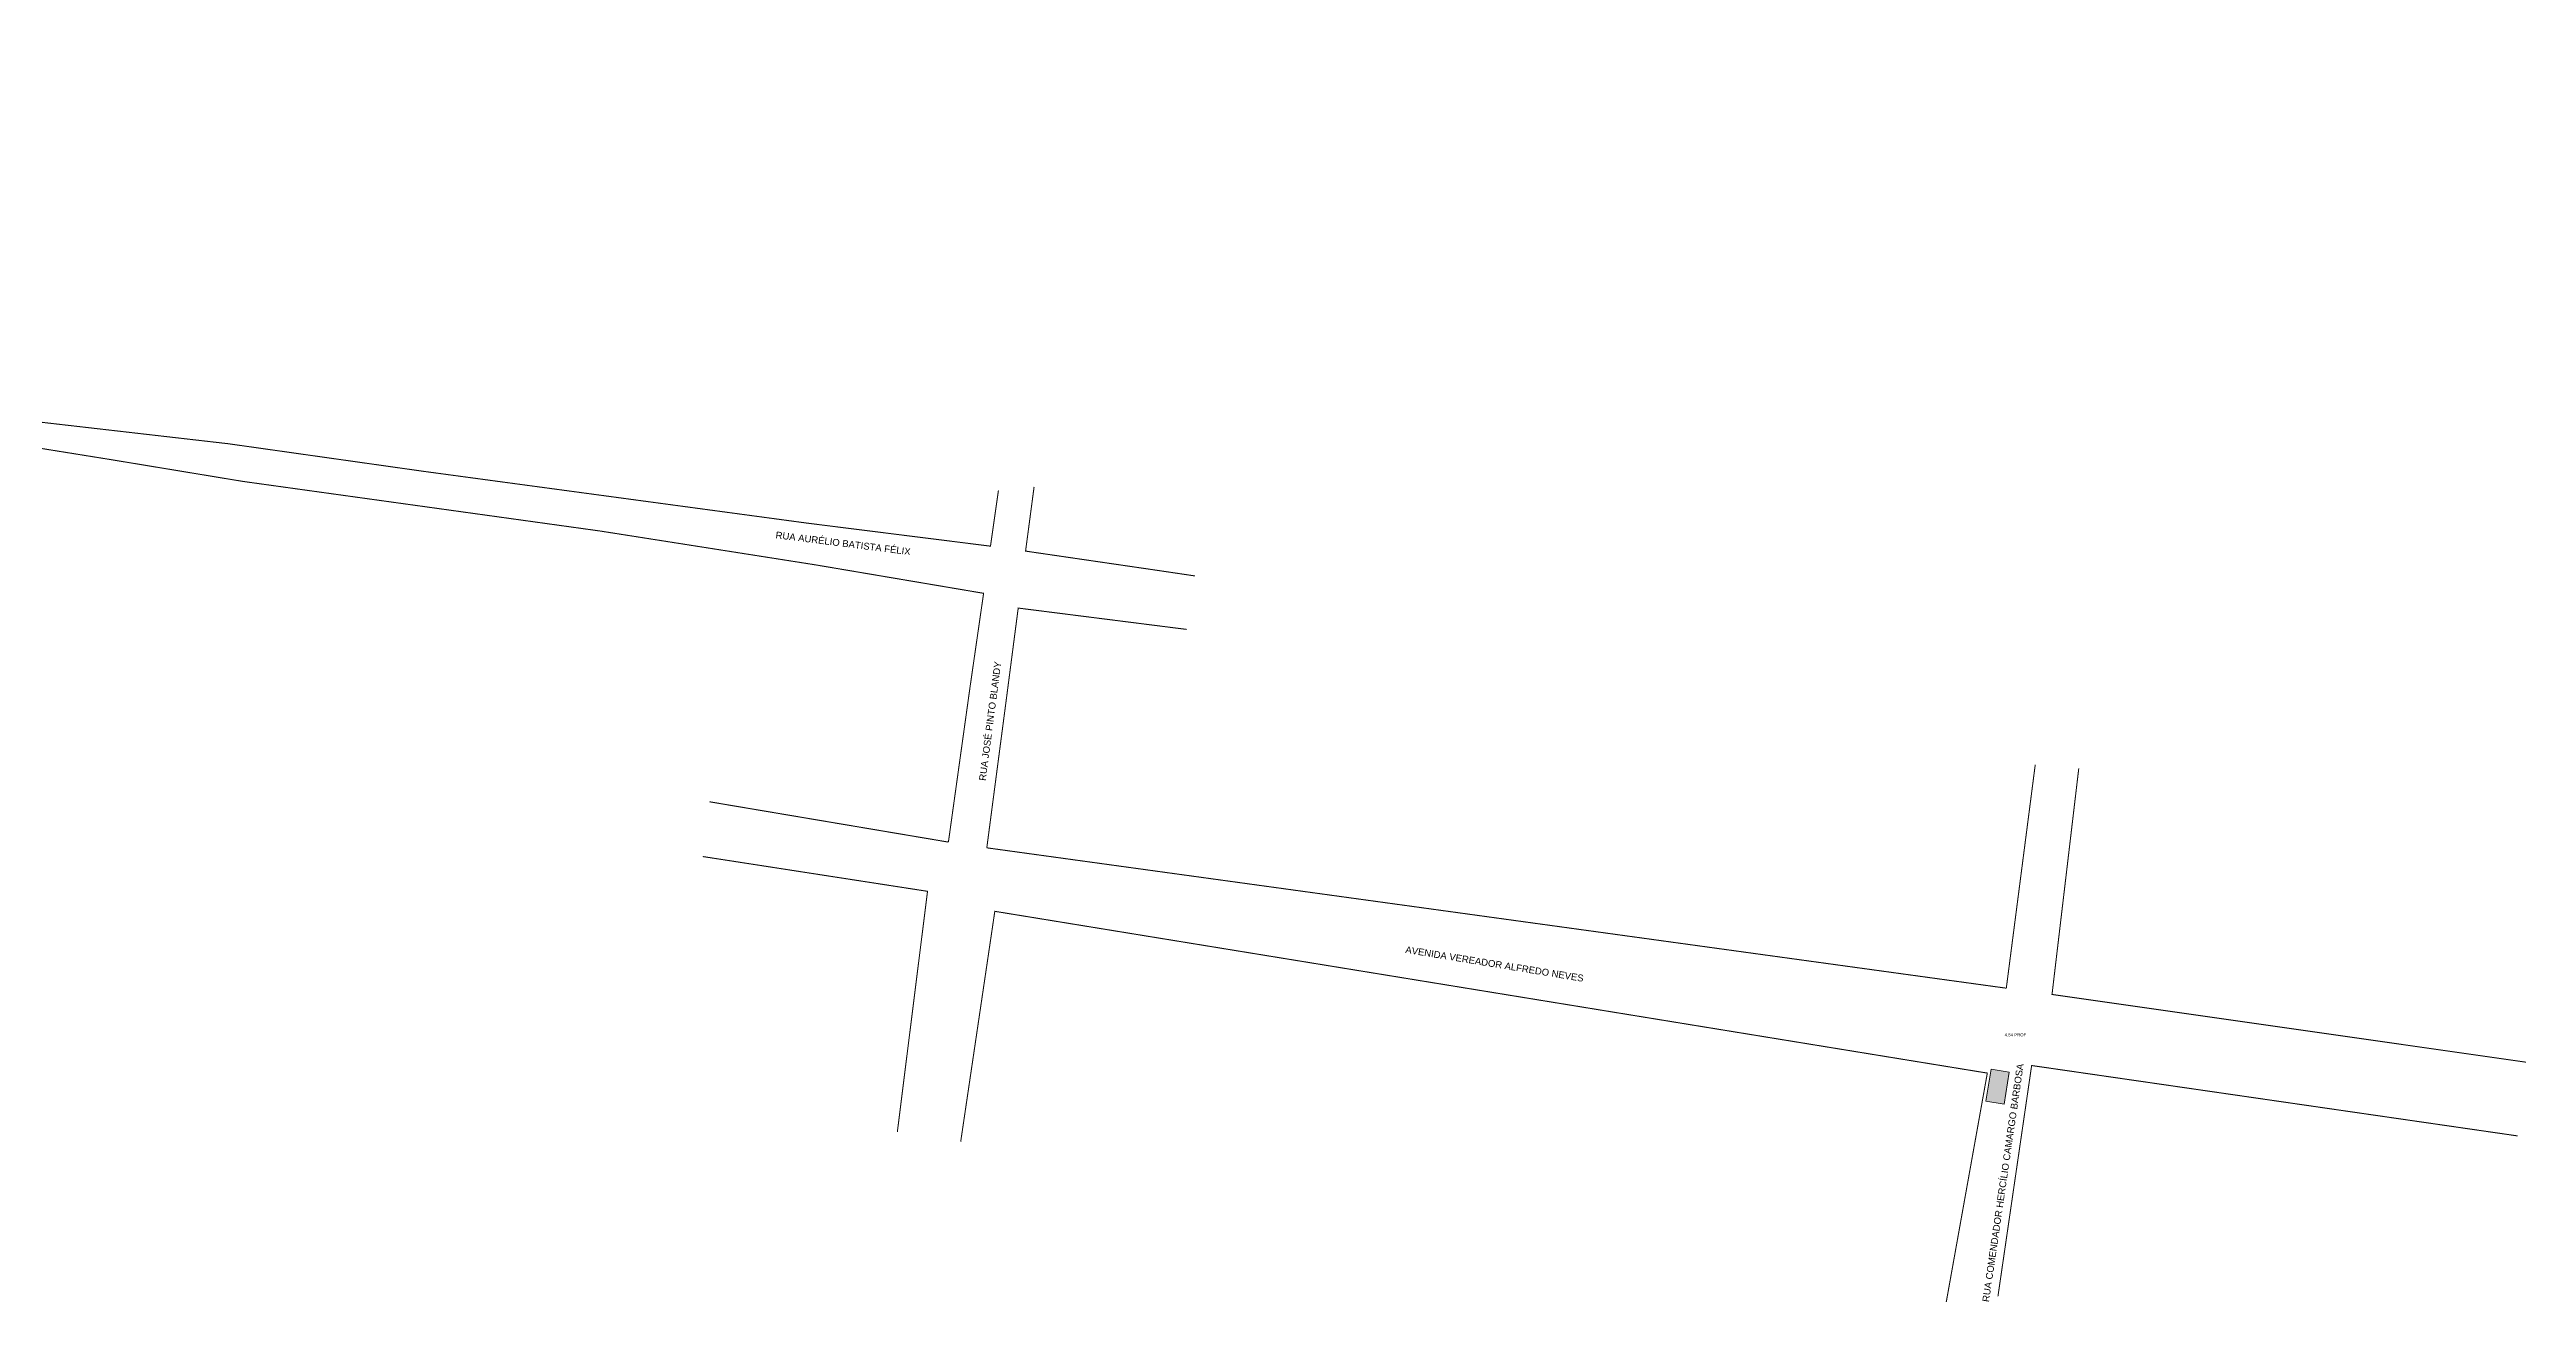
# Model space of a CAD drawing. Header units: metres. Extents: x 357648 to 359215, y 7353379 to 7353978.
# Drawn here: x 358488 to 359215, y 7353379 to 7353747 of the extents above; entities that cross this region are included whole.
import ezdxf
from ezdxf.enums import TextEntityAlignment as Align

# ---------------------------------------------------------------- set-up
doc = ezdxf.new("R2010")
doc.units = ezdxf.units.M
doc.header["$LTSCALE"] = 2.5
doc.layers.get('0').update_dxf_attribs({"color": 255, "lineweight": 13})
doc.layers.add('A_Alerta', color=2, linetype='Continuous')
doc.layers.add('AVT-LT-VIA-HACH-BLOQUETE OU PISO INTERTRAVADO', color=7, linetype='Continuous', lineweight=0, true_color=0xb3b3b3)
doc.styles.add('CARIMBO', font='arial.ttf', dxfattribs={"height": 2})
doc.styles.get("Standard").update_dxf_attribs({"font": 'arial.ttf'})

msp = doc.modelspace()

# ---------------------------------------------------------------- hatches: boundary and pattern name
at = {"ltscale": 2.5, "transparency": 33554495}
h = msp.add_hatch(color=2, dxfattribs=at)
h.dxf.hatch_style = 1
h.paths.add_polyline_path([(359057.68, 7353447.57), (359056.13, 7353438.13), (359061.46, 7353437.26), (359063.01, 7353446.69)])

# ---------------------------------------------------------------- linework, layer by layer
at = {"color": 2, "ltscale": 2.5}
msp.add_lwpolyline([(359057.68, 7353447.57), (359056.13, 7353438.13), (359061.46, 7353437.26), (359063.01, 7353446.69)], close=True, dxfattribs=at)
at = {"layer": 'AVT-LT-VIA-HACH-BLOQUETE OU PISO INTERTRAVADO', "color": 8, "const_width": 0.3}
for points in [[(358766.28, 7353617.34), (358763.95, 7353601), (358710.27, 7353607.74), (358658.18, 7353614.77), (358597.63, 7353622.94), (358540.15, 7353631.06), (358507.49, 7353634.81), (358470.48, 7353639.06), (358464.16, 7353639.92), (358471.21, 7353684.43), (358481.04, 7353746.54)], [(358751.6, 7353514.18), (358757.99, 7353559.95), (358761.93, 7353587.17), (358712.55, 7353595.52), (358649.32, 7353605.45), (358544.49, 7353620), (358505.63, 7353626.41), (358463.63, 7353633.15), (358455.71, 7353634.26), (358436.06, 7353629.65), (358389.08, 7353618.08), (358365.85, 7353613.41), (358332.51, 7353606.42), (358287.88, 7353595.97), (358244.42, 7353586.41), (358201.13, 7353577.41), (358177.9, 7353572.6), (358169.85, 7353568.28), (358151.36, 7353571.72)], [(358776.75, 7353618.4), (358774.25, 7353599.55), (358812.74, 7353593.93), (358824.01, 7353592.26)], [(358821.51, 7353576.58), (358772.09, 7353582.84), (358768.12, 7353552.41), (358762.87, 7353512.5)], [(359062.13, 7353471.32), (359070.63, 7353536.89)], [(359214.67, 7353449.61), (359075.55, 7353469.48), (359083.41, 7353535.85)], [(358751.6, 7353514.18), (358681.46, 7353526.01)], [(359062.13, 7353471.32), (358762.87, 7353512.5)], [(358679.51, 7353509.94), (358745.47, 7353499.74), (358736.61, 7353429.15)], [(358755.2, 7353426.25), (358765.22, 7353493.87), (359056.56, 7353446.41), (359044.51, 7353379.27)], [(359059.68, 7353380.93), (359069.57, 7353448.63), (359212.2, 7353427.98)]]:
    msp.add_lwpolyline(points, dxfattribs=at)

# ---------------------------------------------------------------- texts
at = {"ltscale": 2.5, "insert": (359061.66, 7353458.08), "char_height": 0.9, "attachment_point": 1}
msp.add_mtext_dynamic_manual_height_columns('4.54 PROF', width=10.9923, gutter_width=12.5, heights=[0], dxfattribs=at)
at = {"layer": 'A_Alerta', "color": 0, "style": 'CARIMBO'}
for s, rotation, p in [('RUA AURÉLIO BATISTA FÉLIX', 352.85074, (358720.7, 7353601.85)), ('RUA JOSÉ PINTO BLANDY', 82.53196, (358763.84, 7353549.67)), ('AVENIDA VEREADOR ALFREDO NEVES', 350.74954, (358911.92, 7353478.44)), ('RUA COMENDADOR HERCÍLIO CAMARGO BARBOSA', 81.69029, (359061.16, 7353414.23))]:
    msp.add_text(s, height=2, rotation=rotation, dxfattribs=at).set_placement(p, align=Align.MIDDLE_CENTER)

doc.saveas('drawing.dxf')
